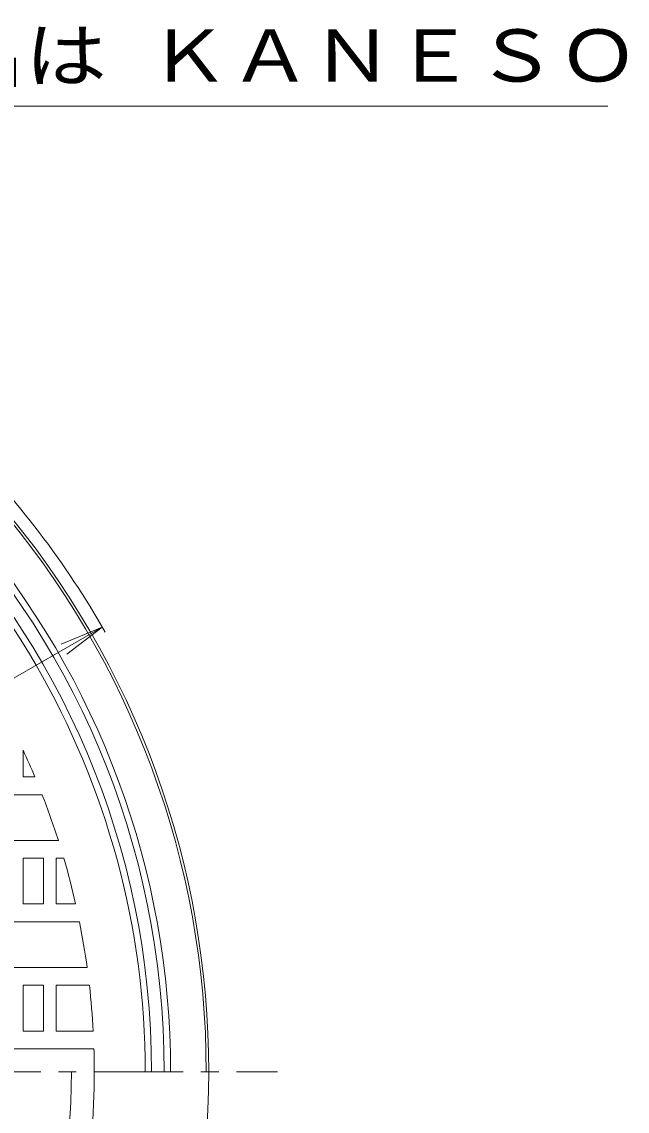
# Model space of a CAD drawing. Units: millimetres, scale not verified. Extents: x -592 to 601, y -832 to 702.
# Drawn here: x 271.5 to 509.5, y 273.7 to 702.4 of the extents above; entities that cross this region are included whole.
import ezdxf
from ezdxf.enums import TextEntityAlignment as Align

# ---------------------------------------------------------------- set-up
doc = ezdxf.new("R2010")
doc.units = ezdxf.units.MM
doc.header["$LTSCALE"] = 7
doc.linetypes.add('CHAIN1', pattern=[8, 5, -1, 1, -1])
for name, color, linetype, lineweight in [('0-1_躯体', 2, 'Continuous', 18), ('0-2_仕上', 3, 'Continuous', 18), ('0-3_建具', 6, 'Continuous', 18), ('0-4_その他', 7, 'Continuous', 18)]:
    doc.layers.add(name, color=color, linetype=linetype, lineweight=lineweight)
doc.styles.add('ＭＳ ゴシック', font='')
doc.styles.get('ＭＳ ゴシック').set_extended_font_data('MS Gothic')

msp = doc.modelspace()

# ---------------------------------------------------------------- linework, layer by layer
at = {"layer": '0-1_躯体'}
for radius, start, end in [(327.5, 0, 180), (322.5, 0, 180), (344, 359.99998, 40.63275), (345, 319.36725, 40.63274), (330, 0, 40.55643), (300, 321.20129, 0)]:
    msp.add_arc((0, 289.265), radius, start, end, dxfattribs=at)
at = {"layer": '0-2_仕上'}
for p, q in [((272, 415.82), (272, 405.265)), ((276.666, 405.265), (272, 405.265)), ((279.498, 398.265), (256, 398.265)), ((256, 380.265), (285.866, 380.265)), ((272, 373.265), (272, 355.265)), ((280, 373.265), (272, 373.265)), ((280, 373.265), (280, 355.265)), ((285, 373.265), (285, 355.265)), ((288, 373.265), (285, 373.265)), ((280, 355.265), (272, 355.265)), ((292.65, 355.265), (285, 355.265)), ((294.141, 348.265), (256, 348.265)), ((256, 330.265), (297.185, 330.265)), ((272, 323.265), (272, 305.265)), ((280, 323.265), (272, 323.265)), ((280, 323.265), (280, 305.265)), ((285, 323.265), (285, 305.265)), ((298.067, 323.265), (285, 323.265)), ((280, 305.265), (272, 305.265)), ((299.573, 305.265), (285, 305.265)), ((256, 298.265), (299.865, 298.265))]:
    msp.add_line(p, q, dxfattribs=at)
at = {"layer": '0-2_仕上', "linetype": 'CHAIN1'}
msp.add_line((-372.069, 289.266), (372.069, 289.265), dxfattribs=at)
at = {"layer": '0-2_仕上'}
for radius, start, end in [(320, 359.99994, 179.99995), (300, 22.74718, 24.95132), (300, 17.65779, 21.30496), (300, 12.70897, 16.26013), (300, 7.85487, 11.342), (300, 3.05714, 6.50737), (300, 359.99992, 1.71904)]:
    msp.add_arc((0, 289.265), radius, start, end, dxfattribs=at)
at = {"layer": '0-3_建具', "color": 4}
msp.add_arc((0, 289.265), 291, 321.90446, 0, dxfattribs=at)
at = {"layer": '0-4_その他'}
for p, q in [((101.821, 669.265), (501.937, 669.265)), ((-303.109, 114.265), (303.109, 464.265)), ((303.109, 464.265), (286.941, 457.568)), ((303.109, 464.265), (289.225, 453.612))]:
    msp.add_line(p, q, dxfattribs=at)
msp.add_arc((0, 289.265), 350, 29.60658, 45, dxfattribs=at)

# ---------------------------------------------------------------- texts
at = {"layer": '0-4_その他', "color": 2, "style": 'ＭＳ ゴシック', "width": 1.15}
msp.add_text('反対側鋳出は ＫＡＮＥＳＯ', height=20.53, dxfattribs=at).set_placement((111.687, 672.765), align=Align.BOTTOM_LEFT)

doc.saveas('drawing.dxf')
